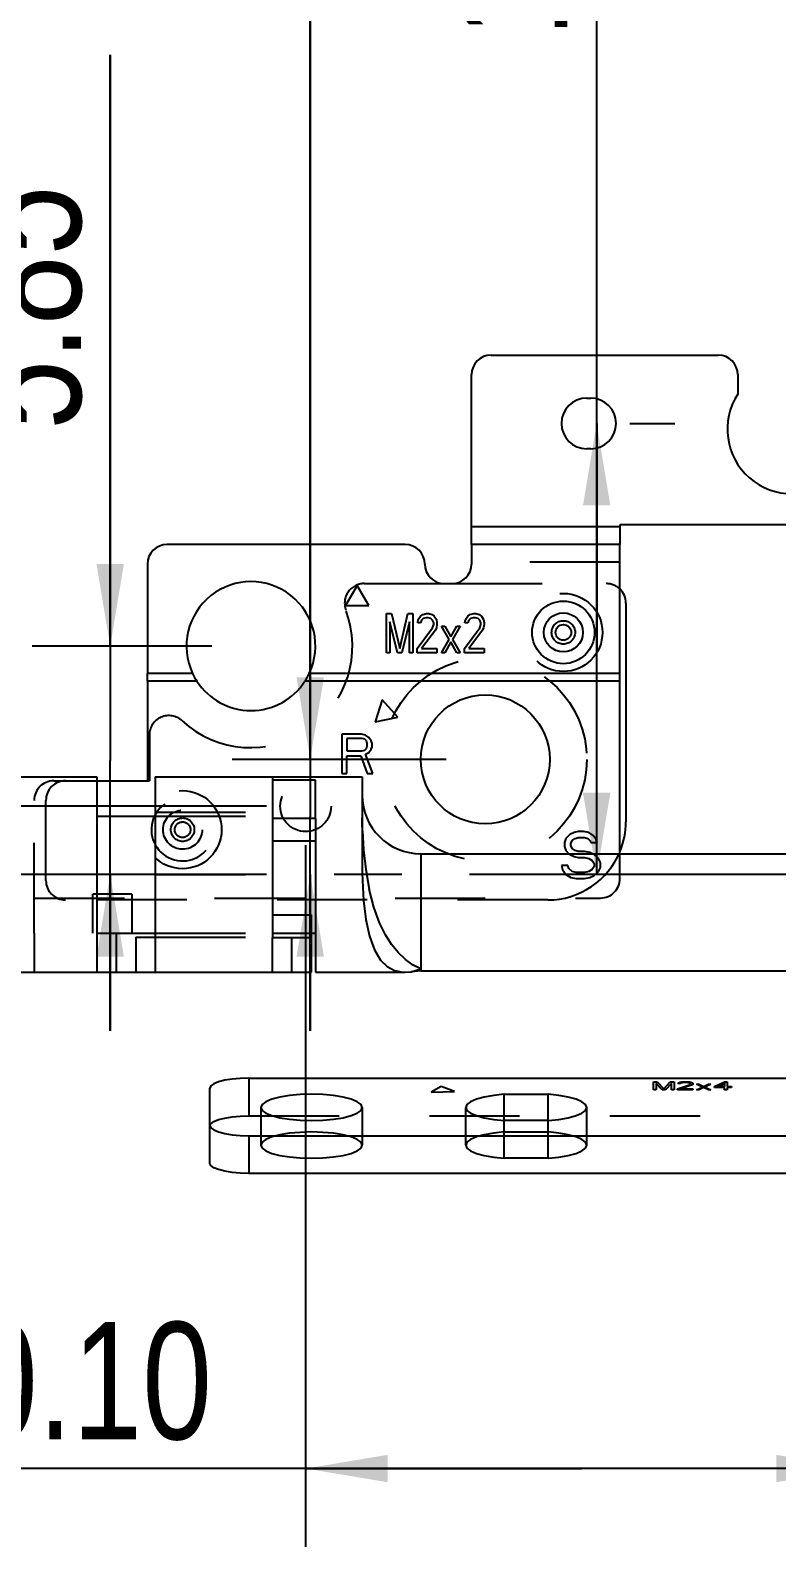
# Model space of a CAD drawing. Header units: millimetres. Extents: x 0 to 420, y 0 to 297.
# Drawn here: x 197.88 to 216.99, y 59.28 to 98.1 of the extents above; entities that cross this region are included whole.
import ezdxf
from ezdxf.enums import TextEntityAlignment as Align

# ---------------------------------------------------------------- set-up
doc = ezdxf.new("R2010")
doc.units = ezdxf.units.MM
doc.header["$LTSCALE"] = 23.1
doc.linetypes.add('CENTER', pattern=[0.6, 0.375, -0.075, 0.075, -0.075])
doc.linetypes.add('HIDDEN', pattern=[0.2, 0.1, -0.1])
doc.layers.get('0').update_dxf_attribs({"linetype": 'CONTINUOUS'})
doc.layers.add('02___PRT_ALL_AXES', color=7, linetype='CONTINUOUS')
doc.layers.add('ASSEM_MEM', color=7, linetype='CONTINUOUS')
doc.styles.get("Standard").update_dxf_attribs({"font": 'txt', "width": 0.8})
doc.dimstyles.new('DIMSTYLE_1', dxfattribs={"dimtxt": 3, "dimasz": 2.1, "dimexe": 2, "dimexo": 1, "dimgap": 0.75, "dimtad": 1, "dimzin": 0, "dimdsep": 46, "dimtxsty": 'STANDARD', "dimblk": '_FILLED', "dimblk1": '_FILLED', "dimblk2": '_FILLED', "dimcen": 0.09, "dimazin": 0, "dimtol": 1, "dimtp": 0.05, "dimtm": 0.05, "dimtfac": 1, "dimtofl": 0, "dimtmove": 0, "dimatfit": 3, "dimldrblk": '_FILLED', "dimfxl": 1, "dimtolj": 1, "dimtzin": 0, "dimarcsym": 0})
doc.dimstyles.new('DIMSTYLE_2', dxfattribs={"dimtxt": 3, "dimasz": 2.1, "dimexe": 2, "dimexo": 1, "dimgap": 0.75, "dimtad": 1, "dimzin": 0, "dimdsep": 46, "dimtxsty": 'STANDARD', "dimblk": '_FILLED', "dimblk1": '_FILLED', "dimblk2": '_FILLED', "dimcen": 0.09, "dimazin": 0, "dimtol": 1, "dimtp": 0.1, "dimtm": 0.1, "dimtfac": 1, "dimtofl": 0, "dimtmove": 0, "dimatfit": 3, "dimldrblk": '_FILLED', "dimfxl": 1, "dimtolj": 1, "dimtzin": 0, "dimarcsym": 0})
doc.dimstyles.new('DIMSTYLE_3', dxfattribs={"dimtxt": 3, "dimasz": 2.1, "dimexe": 2, "dimexo": 1, "dimgap": 0.75, "dimtad": 1, "dimzin": 0, "dimdsep": 46, "dimtxsty": 'STANDARD', "dimblk": '_FILLED', "dimblk1": '_FILLED', "dimblk2": '_FILLED', "dimcen": 0.09, "dimazin": 0, "dimtp": 0.01, "dimtm": 0.01, "dimtfac": 1, "dimtofl": 0, "dimtmove": 0, "dimatfit": 3, "dimldrblk": '_FILLED', "dimfxl": 1, "dimtolj": 1, "dimtzin": 0, "dimarcsym": 0})

# ---------------------------------------------------------------- blocks, each defined once
blk = doc.blocks.new('_FILLED')
at = {"color": 0, "linetype": 'BYBLOCK'}
blk.add_solid([(0, 0), (-1, 0.167), (-1, -0.167)], dxfattribs=at)
blk = doc.blocks.new('*D0')
at = {"color": 7, "linetype": 'CONTINUOUS'}
for p, q in [((192.463, 78.24), (192.463, 106.592)), ((192.463, 106.592), (192.463, 77.365)), ((203.929, 78.24), (190.463, 78.24)), ((192.463, 72.49), (192.463, 77.365)), ((192.463, 76.49), (192.463, 72.49))]:
    blk.add_line(p, q, dxfattribs=at)
at = {"color": 7, "linetype": 'CONTINUOUS', "xscale": 2.1, "yscale": 2.1, "zscale": 2.1}
for p, rotation in [((192.463, 78.24), 270), ((192.463, 76.49), 90)]:
    blk.add_blockref('_FILLED', p, dxfattribs=dict(at, rotation=rotation))
at = {"color": 7, "linetype": 'CONTINUOUS', "width": 0.8}
for s, p in [('0.05', (191.713, 96.992)), ('1.75', (191.713, 85.128))]:
    blk.add_text(s, height=3, rotation=90, dxfattribs=at).set_placement(p)
blk = doc.blocks.new('*D1')
at = {"color": 7, "linetype": 'CONTINUOUS'}
for p, q in [((212.382, 82.265), (212.382, 121.81)), ((212.382, 88.04), (212.382, 82.265)), ((213.229, 88.04), (214.382, 88.04)), ((212.382, 76.49), (212.382, 82.265))]:
    blk.add_line(p, q, dxfattribs=at)
at = {"color": 7, "linetype": 'CONTINUOUS', "xscale": 2.1, "yscale": 2.1, "zscale": 2.1}
for p, rotation in [((212.382, 88.04), 90), ((212.382, 76.49), 270)]:
    blk.add_blockref('_FILLED', p, dxfattribs=dict(at, rotation=rotation))
at = {"color": 7, "linetype": 'CONTINUOUS', "width": 0.8}
for s, p in [('0.10', (211.632, 112.21)), ('11.55', (211.632, 97.946))]:
    blk.add_text(s, height=3, rotation=90, dxfattribs=at).set_placement(p)
blk = doc.blocks.new('*D3')
at = {"color": 7, "linetype": 'CONTINUOUS'}
for p, q in [((199.925, 82.34), (199.925, 97.478)), ((199.925, 97.478), (199.925, 79.415)), ((202.529, 82.34), (197.925, 82.34)), ((199.925, 72.49), (199.925, 79.415)), ((199.925, 76.49), (199.925, 72.49))]:
    blk.add_line(p, q, dxfattribs=at)
at = {"color": 7, "linetype": 'CONTINUOUS', "xscale": 2.1, "yscale": 2.1, "zscale": 2.1}
for p, rotation in [((199.925, 82.34), 270), ((199.925, 76.49), 90)]:
    blk.add_blockref('_FILLED', p, dxfattribs=dict(at, rotation=rotation))
at = {"color": 7, "linetype": 'CONTINUOUS', "insert": (196.175, 87.878), "char_height": 3, "width": 9.6, "attachment_point": 1, "rotation": 90, "line_spacing_factor": 0.9}
blk.add_mtext('5.85', dxfattribs=at)
blk = doc.blocks.new('*D4')
at = {"color": 7, "linetype": 'CONTINUOUS'}
for p, q in [((205.047, 79.44), (205.047, 109.703)), ((205.047, 109.703), (205.047, 77.965)), ((208.529, 79.44), (203.047, 79.44)), ((205.047, 72.49), (205.047, 77.965)), ((205.047, 76.49), (205.047, 72.49))]:
    blk.add_line(p, q, dxfattribs=at)
at = {"color": 7, "linetype": 'CONTINUOUS', "xscale": 2.1, "yscale": 2.1, "zscale": 2.1}
for p, rotation in [((205.047, 79.44), 270), ((205.047, 76.49), 90)]:
    blk.add_blockref('_FILLED', p, dxfattribs=dict(at, rotation=rotation))
at = {"color": 7, "linetype": 'CONTINUOUS', "insert": (201.297, 100.103), "char_height": 3, "width": 9.6, "attachment_point": 1, "rotation": 90, "line_spacing_factor": 0.9}
blk.add_mtext('2.95', dxfattribs=at)
blk = doc.blocks.new('*D6')
at = {"color": 7, "linetype": 'CONTINUOUS'}
for p, q in [((204.929, 77.24), (204.929, 59.285)), ((219.079, 67.564), (219.079, 59.285)), ((212.004, 61.285), (175.041, 61.285)), ((204.929, 61.285), (212.004, 61.285)), ((219.079, 61.285), (212.004, 61.285))]:
    blk.add_line(p, q, dxfattribs=at)
at = {"color": 7, "linetype": 'CONTINUOUS', "xscale": 2.1, "yscale": 2.1, "zscale": 2.1, "rotation": 180}
blk.add_blockref('_FILLED', (204.929, 61.285), dxfattribs=at)
at = {"color": 7, "linetype": 'CONTINUOUS', "xscale": 2.1, "yscale": 2.1, "zscale": 2.1}
blk.add_blockref('_FILLED', (219.079, 61.285), dxfattribs=at)
at = {"color": 7, "linetype": 'CONTINUOUS', "width": 0.8}
for s, p in [('14.15', (190.668, 62.035)), ('0.10', (202.531, 62.035))]:
    blk.add_text(s, height=3, dxfattribs=at).set_placement(p, align=Align.RIGHT)

msp = doc.modelspace()

# ---------------------------------------------------------------- linework, layer by layer
at = {"layer": '02___PRT_ALL_AXES', "color": 7, "linetype": 'CENTER'}
msp.add_line((231.65, 76.49), (185.224, 76.49), dxfattribs=at)
at = {"layer": 'ASSEM_MEM', "color": 7, "linetype": 'CONTINUOUS'}
for p, q in [((209.679, 89.79), (215.496, 89.79)), ((209.179, 85.39), (209.179, 89.29)), ((215.996, 89.29), (215.996, 88.79)), ((212.129, 88.69), (212.229, 88.69)), ((212.229, 87.39), (212.129, 87.39)), ((220.779, 85.44), (212.979, 85.44)), ((212.979, 85.44), (212.979, 85.39)), ((212.979, 85.39), (209.179, 85.39)), ((209.179, 84.94), (209.179, 85.39)), ((212.979, 85.39), (212.979, 84.94)), ((207.479, 84.94), (201.379, 84.94)), ((212.979, 84.94), (209.179, 84.94)), ((209.179, 84.94), (209.179, 84.44)), ((212.979, 81.64), (212.979, 84.94)), ((200.879, 84.44), (200.879, 81.64)), ((206.246, 83.895), (205.946, 83.376)), ((206.546, 83.376), (206.246, 83.895)), ((208.479, 83.94), (208.679, 83.94)), ((205.946, 83.376), (206.546, 83.376)), ((207.001, 83.171), (207.127, 83.171)), ((207.001, 82.171), (207.001, 83.171)), ((207.127, 83.171), (207.338, 82.277)), ((207.338, 82.277), (207.549, 83.171)), ((207.549, 83.171), (207.675, 83.171)), ((207.675, 83.171), (207.675, 82.171)), ((207.815, 83.022), (207.872, 83.107)), ((207.872, 83.107), (207.928, 83.149)), ((207.928, 83.149), (208.026, 83.171)), ((208.026, 83.171), (208.082, 83.171)), ((208.082, 83.171), (208.166, 83.149)), ((208.166, 83.149), (208.223, 83.107)), ((208.223, 83.107), (208.279, 83.022)), ((209.023, 83.022), (209.079, 83.107)), ((209.079, 83.107), (209.136, 83.149)), ((209.136, 83.149), (209.234, 83.171)), ((209.234, 83.171), (209.29, 83.171)), ((209.29, 83.171), (209.374, 83.149)), ((209.374, 83.149), (209.431, 83.107)), ((209.431, 83.107), (209.487, 83.022)), ((213.129, 83.44), (213.129, 77.84)), ((207.085, 82.958), (207.085, 82.171)), ((207.282, 82.171), (207.085, 82.958)), ((207.591, 82.958), (207.394, 82.171)), ((207.591, 82.171), (207.591, 82.958)), ((207.787, 82.277), (208.181, 82.809)), ((207.801, 82.937), (207.815, 83.022)), ((207.872, 82.937), (207.801, 82.937)), ((207.9, 83), (207.872, 82.937)), ((207.942, 83.043), (207.9, 83)), ((208.251, 82.745), (207.9, 82.277)), ((208.012, 83.064), (207.942, 83.043)), ((208.068, 83.064), (208.012, 83.064)), ((208.138, 83.043), (208.068, 83.064)), ((208.181, 83), (208.138, 83.043)), ((208.209, 82.937), (208.181, 83)), ((208.181, 82.809), (208.209, 82.894)), ((208.209, 82.894), (208.209, 82.937)), ((208.279, 82.809), (208.251, 82.745)), ((208.279, 83.022), (208.293, 82.937)), ((208.293, 82.894), (208.279, 82.809)), ((208.293, 82.937), (208.293, 82.894)), ((208.405, 82.851), (208.49, 82.851)), ((208.602, 82.511), (208.405, 82.851)), ((208.49, 82.851), (208.644, 82.575)), ((208.644, 82.575), (208.799, 82.851)), ((208.883, 82.851), (208.686, 82.511)), ((208.799, 82.851), (208.883, 82.851)), ((208.995, 82.277), (209.388, 82.809)), ((209.009, 82.937), (209.023, 83.022)), ((209.079, 82.937), (209.009, 82.937)), ((209.107, 83), (209.079, 82.937)), ((209.15, 83.043), (209.107, 83)), ((209.459, 82.745), (209.107, 82.277)), ((209.22, 83.064), (209.15, 83.043)), ((209.276, 83.064), (209.22, 83.064)), ((209.346, 83.043), (209.276, 83.064)), ((209.388, 83), (209.346, 83.043)), ((209.416, 82.937), (209.388, 83)), ((209.388, 82.809), (209.416, 82.894)), ((209.416, 82.894), (209.416, 82.937)), ((209.487, 82.809), (209.459, 82.745)), ((209.487, 83.022), (209.501, 82.937)), ((209.501, 82.894), (209.487, 82.809)), ((209.501, 82.937), (209.501, 82.894)), ((208.405, 82.171), (208.602, 82.511)), ((208.644, 82.447), (208.49, 82.171)), ((208.799, 82.171), (208.644, 82.447)), ((208.686, 82.511), (208.883, 82.171)), ((207.085, 82.171), (207.001, 82.171)), ((207.394, 82.171), (207.282, 82.171)), ((207.675, 82.171), (207.591, 82.171)), ((207.787, 82.171), (207.787, 82.277)), ((208.293, 82.171), (207.787, 82.171)), ((207.9, 82.277), (208.293, 82.277)), ((208.293, 82.277), (208.293, 82.171)), ((208.49, 82.171), (208.405, 82.171)), ((208.883, 82.171), (208.799, 82.171)), ((208.995, 82.171), (208.995, 82.277)), ((209.501, 82.171), (208.995, 82.171)), ((209.107, 82.277), (209.501, 82.277)), ((209.501, 82.277), (209.501, 82.171)), ((202.035, 81.64), (200.879, 81.64)), ((200.879, 81.44), (200.879, 81.64)), ((212.979, 81.64), (205.024, 81.64)), ((212.979, 81.44), (212.979, 81.64)), ((202.146, 81.44), (200.879, 81.44)), ((200.879, 81.44), (200.879, 78.89)), ((212.979, 81.44), (204.912, 81.44)), ((212.979, 77.024), (212.979, 81.44)), ((206.893, 80.967), (206.707, 80.397)), ((207.294, 80.521), (206.893, 80.967)), ((206.707, 80.397), (207.294, 80.521)), ((206.36, 80.082), (205.86, 80.082)), ((205.86, 80.082), (205.86, 79.082)), ((206.381, 79.976), (205.985, 79.976)), ((205.985, 79.976), (205.985, 79.657)), ((206.464, 80.061), (206.36, 80.082)), ((206.443, 79.954), (206.381, 79.976)), ((206.547, 79.997), (206.464, 80.061)), ((206.61, 79.912), (206.547, 79.997)), ((205.985, 79.657), (206.381, 79.657)), ((206.381, 79.657), (206.443, 79.678)), ((206.485, 79.912), (206.443, 79.954)), ((206.443, 79.678), (206.485, 79.72)), ((206.464, 79.572), (206.547, 79.614)), ((206.506, 79.848), (206.485, 79.912)), ((206.485, 79.72), (206.506, 79.784)), ((206.506, 79.784), (206.506, 79.848)), ((206.547, 79.614), (206.61, 79.699)), ((206.631, 79.848), (206.61, 79.912)), ((206.61, 79.699), (206.631, 79.763)), ((206.631, 79.763), (206.631, 79.848)), ((205.985, 79.529), (206.339, 79.529)), ((205.985, 79.082), (205.985, 79.529)), ((206.339, 79.529), (206.506, 79.082)), ((206.651, 79.082), (206.464, 79.572)), ((186.079, 78.99), (199.579, 78.99)), ((199.579, 78.99), (199.579, 73.99)), ((199.579, 78.89), (200.879, 78.89)), ((201.079, 78.99), (206.379, 78.99)), ((201.079, 78.99), (201.079, 73.99)), ((204.079, 78.99), (204.079, 74.883)), ((205.86, 79.082), (205.985, 79.082)), ((206.379, 78.99), (206.379, 76.729)), ((206.506, 79.082), (206.651, 79.082)), ((199.579, 77.99), (201.079, 77.99)), ((205.179, 77.924), (204.079, 77.924)), ((205.179, 77.924), (205.179, 73.99)), ((204.079, 77.351), (205.179, 77.351)), ((207.879, 77.024), (217.579, 77.024)), ((207.879, 77.024), (207.879, 74.024)), ((204.079, 75.462), (205.079, 75.462)), ((205.079, 73.99), (205.079, 75.462)), ((199.579, 74.99), (201.079, 74.99)), ((200.079, 74.99), (200.079, 73.99)), ((205.079, 74.99), (205.179, 74.99)), ((200.579, 74.89), (201.079, 74.89)), ((200.579, 74.89), (200.579, 73.99)), ((204.079, 74.883), (205.079, 74.883)), ((181.479, 73.99), (205.079, 73.99)), ((205.179, 73.99), (207.474, 73.99)), ((207.474, 73.99), (207.631, 74.004)), ((207.879, 74.024), (207.631, 74.004)), ((207.879, 74.024), (217.579, 74.024)), ((203.479, 71.281), (227.279, 71.281)), ((208.398, 71.063), (208.146, 70.922)), ((208.744, 70.936), (208.398, 71.063)), ((213.835, 71.187), (213.934, 71.187)), ((213.835, 70.98), (213.835, 71.187)), ((214.055, 70.98), (213.901, 71.143)), ((213.901, 71.143), (213.901, 70.98)), ((213.934, 71.187), (214.099, 71.002)), ((214.099, 71.002), (214.264, 71.187)), ((214.297, 71.143), (214.143, 70.98)), ((214.264, 71.187), (214.363, 71.187)), ((214.297, 70.98), (214.297, 71.143)), ((214.363, 71.187), (214.363, 70.98)), ((214.451, 71.002), (214.758, 71.112)), ((214.462, 71.139), (214.473, 71.156)), ((214.517, 71.139), (214.462, 71.139)), ((214.473, 71.156), (214.517, 71.174)), ((214.517, 71.174), (214.561, 71.183)), ((214.539, 71.152), (214.517, 71.139)), ((214.572, 71.161), (214.539, 71.152)), ((214.813, 71.099), (214.539, 71.002)), ((214.561, 71.183), (214.637, 71.187)), ((214.627, 71.165), (214.572, 71.161)), ((214.67, 71.165), (214.627, 71.165)), ((214.637, 71.187), (214.681, 71.187)), ((214.725, 71.161), (214.67, 71.165)), ((214.681, 71.187), (214.747, 71.183)), ((214.758, 71.152), (214.725, 71.161)), ((214.747, 71.183), (214.791, 71.174)), ((214.78, 71.139), (214.758, 71.152)), ((214.758, 71.112), (214.78, 71.13)), ((214.78, 71.13), (214.78, 71.139)), ((214.791, 71.174), (214.835, 71.156)), ((214.835, 71.112), (214.813, 71.099)), ((214.835, 71.156), (214.846, 71.139)), ((214.846, 71.13), (214.835, 71.112)), ((214.846, 71.139), (214.846, 71.13)), ((214.934, 71.121), (215, 71.121)), ((215.088, 71.05), (214.934, 71.121)), ((214.934, 70.98), (215.088, 71.05)), ((215, 71.121), (215.121, 71.064)), ((215.121, 71.064), (215.242, 71.121)), ((215.308, 71.121), (215.154, 71.05)), ((215.154, 71.05), (215.308, 70.98)), ((215.242, 71.121), (215.308, 71.121)), ((215.396, 71.068), (215.659, 71.187)), ((215.396, 71.042), (215.396, 71.068)), ((215.659, 71.042), (215.396, 71.042)), ((215.473, 71.068), (215.659, 71.152)), ((215.659, 71.068), (215.473, 71.068)), ((215.659, 71.187), (215.725, 71.187)), ((215.659, 71.152), (215.659, 71.068)), ((215.659, 70.98), (215.659, 71.042)), ((215.725, 71.187), (215.725, 71.068)), ((215.725, 71.068), (215.835, 71.068)), ((215.835, 71.042), (215.725, 71.042)), ((215.725, 71.042), (215.725, 70.98)), ((215.835, 71.068), (215.835, 71.042)), ((202.479, 69.098), (202.479, 71.022)), ((208.146, 70.922), (208.744, 70.936)), ((210.015, 70.867), (211.143, 70.867)), ((210.015, 70.194), (210.015, 70.867)), ((211.143, 70.194), (211.143, 70.867)), ((213.901, 70.98), (213.835, 70.98)), ((214.143, 70.98), (214.055, 70.98)), ((214.363, 70.98), (214.297, 70.98)), ((214.451, 70.98), (214.451, 71.002)), ((214.846, 70.98), (214.451, 70.98)), ((214.539, 71.002), (214.846, 71.002)), ((214.846, 71.002), (214.846, 70.98)), ((215, 70.98), (214.934, 70.98)), ((215.121, 71.037), (215, 70.98)), ((215.242, 70.98), (215.121, 71.037)), ((215.308, 70.98), (215.242, 70.98)), ((215.725, 70.98), (215.659, 70.98)), ((211.143, 70.194), (210.015, 70.194)), ((203.479, 69.805), (226.279, 69.805)), ((203.479, 69.805), (203.479, 68.839)), ((226.279, 68.839), (203.479, 68.839))]:
    msp.add_line(p, q, dxfattribs=at)
at = {"layer": 'ASSEM_MEM', "color": 8, "linetype": 'HIDDEN'}
for p, q in [((212.979, 84.49), (209.179, 84.49)), ((206.428, 83.94), (208.479, 83.94)), ((208.679, 83.94), (212.629, 83.94)), ((200.929, 80.06), (200.929, 78.89)), ((198.479, 78.89), (199.579, 78.89)), ((200.879, 78.89), (200.929, 78.89)), ((205.179, 78.905), (204.079, 78.905)), ((205.179, 77.924), (205.179, 78.905)), ((197.979, 74.99), (197.979, 78.39)), ((198.279, 76.34), (198.279, 78.39)), ((201.079, 78.09), (204.079, 78.09)), ((186.079, 77.99), (199.579, 77.99)), ((201.079, 77.99), (204.079, 77.99)), ((204.079, 77.939), (205.179, 77.939)), ((211.673, 77.024), (211.696, 77.003)), ((211.696, 77.003), (211.804, 76.952)), ((211.804, 76.952), (211.912, 76.926)), ((211.912, 76.926), (212.074, 76.926)), ((212.074, 76.926), (212.182, 76.901)), ((212.182, 76.901), (212.263, 76.85)), ((212.317, 77.003), (212.272, 77.024)), ((212.425, 76.901), (212.317, 77.003)), ((212.479, 76.799), (212.425, 76.901)), ((212.979, 76.39), (212.979, 77.024)), ((186.079, 76.49), (199.579, 76.49)), ((201.079, 76.49), (204.079, 76.49)), ((206.379, 76.729), (206.379, 76.729)), ((211.642, 76.722), (211.479, 76.722)), ((211.479, 76.722), (211.506, 76.62)), ((211.506, 76.62), (211.588, 76.492)), ((211.588, 76.492), (211.723, 76.416)), ((211.669, 76.646), (211.642, 76.722)), ((211.75, 76.569), (211.669, 76.646)), ((211.858, 76.543), (211.75, 76.569)), ((212.074, 76.543), (211.858, 76.543)), ((212.182, 76.569), (212.074, 76.543)), ((212.263, 76.62), (212.182, 76.569)), ((212.263, 76.85), (212.317, 76.773)), ((212.317, 76.697), (212.263, 76.62)), ((212.317, 76.773), (212.317, 76.697)), ((212.317, 76.467), (212.425, 76.569)), ((212.425, 76.569), (212.479, 76.671)), ((212.479, 76.671), (212.479, 76.799)), ((211.723, 76.416), (211.858, 76.39)), ((211.858, 76.39), (212.074, 76.39)), ((212.074, 76.39), (212.209, 76.416)), ((212.209, 76.416), (212.317, 76.467)), ((197.979, 75.89), (212.479, 75.89)), ((211.129, 75.84), (198.779, 75.84)), ((200.479, 75.99), (199.479, 75.99)), ((199.479, 74.99), (199.479, 75.99)), ((200.479, 75.99), (200.479, 74.99)), ((186.079, 74.99), (199.579, 74.99)), ((197.979, 74.99), (197.979, 73.99)), ((201.079, 74.99), (204.079, 74.99)), ((204.079, 74.99), (205.079, 74.99)), ((201.079, 74.89), (205.079, 74.89)), ((204.079, 73.99), (204.079, 74.883)), ((204.579, 73.99), (204.579, 74.89)), ((207.631, 74.004), (207.879, 74.075)), ((203.479, 71.281), (203.479, 70.315)), ((203.479, 70.315), (227.279, 70.315)), ((203.779, 70.53), (203.779, 69.564)), ((206.379, 70.53), (206.379, 69.564)), ((209.029, 69.564), (209.029, 70.53)), ((212.129, 69.564), (212.129, 70.53)), ((210.015, 69.228), (210.015, 70.194)), ((210.015, 69.901), (211.143, 69.901)), ((211.143, 69.228), (211.143, 70.194)), ((211.143, 69.228), (210.015, 69.228))]:
    msp.add_line(p, q, dxfattribs=at)
at = {"layer": 'ASSEM_MEM', "color": 1, "linetype": 'CONTINUOUS'}
for p, q in [((211.588, 77.412), (211.56, 77.309)), ((211.56, 77.309), (211.56, 77.207)), ((211.696, 77.514), (211.588, 77.412)), ((211.804, 77.565), (211.696, 77.514)), ((211.723, 77.284), (211.75, 77.36)), ((211.723, 77.233), (211.723, 77.284)), ((211.75, 77.36), (211.831, 77.412)), ((211.912, 77.59), (211.804, 77.565)), ((211.831, 77.412), (211.912, 77.437)), ((212.047, 77.59), (211.912, 77.59)), ((211.912, 77.437), (212.074, 77.437)), ((212.182, 77.565), (212.047, 77.59)), ((212.074, 77.437), (212.155, 77.412)), ((212.155, 77.412), (212.209, 77.36)), ((212.29, 77.488), (212.182, 77.565)), ((212.209, 77.36), (212.236, 77.309)), ((212.236, 77.309), (212.398, 77.309)), ((212.371, 77.386), (212.29, 77.488)), ((212.398, 77.309), (212.371, 77.386)), ((211.56, 77.207), (211.588, 77.105)), ((211.588, 77.105), (211.673, 77.024)), ((211.75, 77.156), (211.723, 77.233)), ((211.831, 77.105), (211.75, 77.156)), ((211.912, 77.08), (211.831, 77.105)), ((212.074, 77.08), (211.912, 77.08)), ((212.209, 77.054), (212.074, 77.08)), ((212.272, 77.024), (212.209, 77.054))]:
    msp.add_line(p, q, dxfattribs=at)
at = {"layer": 'ASSEM_MEM', "color": 8, "linetype": 'HIDDEN'}
for points in [[(206.385, 77.607), (206.381, 77.778), (206.379, 77.942)], [(206.385, 77.607), (206.412, 77.126), (206.468, 76.623), (206.557, 76.117)], [(207.879, 74.075), (207.683, 74.175), (207.487, 74.315), (207.3, 74.493), (207.129, 74.704), (206.974, 74.949), (206.824, 75.256), (206.679, 75.653), (206.557, 76.117)], [(202.479, 70.056), (202.504, 70.113), (202.578, 70.168), (202.698, 70.217), (202.856, 70.258), (203.046, 70.289), (203.257, 70.308), (203.479, 70.315)], [(206.379, 69.564), (206.347, 69.639), (206.251, 69.71), (206.096, 69.774), (205.89, 69.827), (205.643, 69.867), (205.369, 69.892), (205.079, 69.901), (204.79, 69.892), (204.515, 69.867), (204.269, 69.827), (204.063, 69.774), (203.908, 69.71), (203.812, 69.639), (203.779, 69.564)], [(210.015, 69.901), (209.745, 69.873), (209.504, 69.83), (209.304, 69.775), (209.154, 69.711), (209.061, 69.639), (209.029, 69.564)], [(212.129, 69.564), (212.098, 69.639), (212.005, 69.711), (211.855, 69.775), (211.655, 69.83), (211.414, 69.873), (211.143, 69.901)], [(203.779, 69.564), (203.812, 69.489), (203.908, 69.418), (204.063, 69.354), (204.269, 69.301), (204.515, 69.261), (204.79, 69.236), (205.079, 69.228), (205.369, 69.236), (205.643, 69.261), (205.89, 69.301), (206.096, 69.354), (206.251, 69.418), (206.347, 69.489), (206.379, 69.564)], [(209.029, 69.564), (209.061, 69.489), (209.154, 69.418), (209.304, 69.353), (209.504, 69.298), (209.745, 69.256), (210.015, 69.228)], [(211.143, 69.228), (211.414, 69.256), (211.655, 69.298), (211.855, 69.353), (212.005, 69.418), (212.098, 69.489), (212.129, 69.564)]]:
    msp.add_lwpolyline(points, dxfattribs=at)
at = {"layer": 'ASSEM_MEM', "color": 7, "linetype": 'CONTINUOUS'}
for points in [[(206.379, 76.729), (206.381, 76.534), (206.385, 76.339)], [(206.385, 76.339), (206.413, 75.825), (206.47, 75.343), (206.562, 74.914), (206.691, 74.561), (206.849, 74.302), (207.015, 74.139), (207.203, 74.037), (207.419, 73.992), (207.474, 73.99)], [(203.479, 71.281), (203.257, 71.274), (203.046, 71.255), (202.856, 71.224), (202.698, 71.183), (202.578, 71.134), (202.504, 71.079), (202.479, 71.022)], [(206.379, 70.53), (206.347, 70.605), (206.251, 70.676), (206.096, 70.74), (205.89, 70.793), (205.643, 70.833), (205.369, 70.858), (205.079, 70.867), (204.79, 70.858), (204.515, 70.833), (204.269, 70.793), (204.063, 70.74), (203.908, 70.676), (203.812, 70.605), (203.779, 70.53)], [(210.015, 70.867), (209.745, 70.838), (209.504, 70.796), (209.304, 70.741), (209.154, 70.677), (209.061, 70.605), (209.029, 70.53)], [(212.129, 70.53), (212.098, 70.605), (212.005, 70.677), (211.855, 70.741), (211.655, 70.796), (211.414, 70.838), (211.143, 70.867)], [(203.779, 70.53), (203.812, 70.455), (203.908, 70.384), (204.063, 70.32), (204.269, 70.267), (204.515, 70.227), (204.79, 70.202), (205.079, 70.194), (205.369, 70.202), (205.643, 70.227), (205.89, 70.267), (206.096, 70.32), (206.251, 70.384), (206.347, 70.455), (206.379, 70.53)], [(209.029, 70.53), (209.061, 70.455), (209.154, 70.384), (209.304, 70.319), (209.504, 70.264), (209.745, 70.222), (210.015, 70.194)], [(211.143, 70.194), (211.414, 70.222), (211.655, 70.264), (211.855, 70.319), (212.005, 70.384), (212.098, 70.455), (212.129, 70.53)], [(202.479, 70.064), (202.504, 70.007), (202.578, 69.952), (202.698, 69.903), (202.856, 69.862), (203.046, 69.831), (203.257, 69.812), (203.479, 69.805)], [(203.479, 68.839), (203.257, 68.846), (203.046, 68.865), (202.856, 68.896), (202.698, 68.937), (202.578, 68.986), (202.504, 69.041), (202.479, 69.098)]]:
    msp.add_lwpolyline(points, dxfattribs=at)
at = {"layer": 'ASSEM_MEM', "color": 8, "linetype": 'HIDDEN'}
for centre, radius in [((211.529, 82.69), 1), ((211.529, 82.69), 0.3), ((209.529, 79.44), 2.6), ((204.929, 78.24), 0.65), ((201.779, 77.64), 1), ((201.779, 77.64), 0.5), ((201.779, 77.64), 0.3), ((201.779, 77.64), 0.2)]:
    msp.add_circle(centre, radius, dxfattribs=at)
at = {"layer": 'ASSEM_MEM', "color": 7, "linetype": 'CONTINUOUS'}
for centre, radius in [((211.529, 82.69), 0.8), ((211.529, 82.69), 0.5), ((211.529, 82.69), 0.2), ((209.529, 79.44), 1.65)]:
    msp.add_circle(centre, radius, dxfattribs=at)
for centre, radius, start, end in [((209.679, 89.29), 0.5, 90, 180), ((215.496, 89.29), 0.5, 0, 90), ((212.129, 88.04), 0.65, 90, 270), ((212.229, 88.04), 0.65, 270, 90), ((217.379, 87.89), 1.65, 146.9443, 33.0557), ((201.379, 84.44), 0.5, 90, 180), ((207.479, 84.44), 0.5, 0, 90), ((208.479, 84.44), 0.5, 180, 270), ((208.679, 84.44), 0.5, 270, 360), ((203.529, 82.34), 1.65, 334.8973, 205.1027), ((212.629, 83.44), 0.5, 0, 45.217), ((203.529, 82.34), 1.65, 205.1027, 213.0557), ((203.529, 82.34), 1.65, 326.9443, 334.8973), ((203.529, 82.34), 1.65, 213.0557, 326.9443), ((207.879, 78.524), 1.5, 180, 270), ((201.779, 77.64), 0.8, 151.9166, 153.7875), ((211.129, 77.84), 2, 338.0104, 360)]:
    msp.add_arc(centre, radius, start, end, dxfattribs=at)
at = {"layer": 'ASSEM_MEM', "color": 8, "linetype": 'HIDDEN'}
for centre, radius, start, end in [((206.428, 83.44), 0.5, 90, 200.7836), ((212.629, 83.44), 0.5, 45.217, 90), ((203.529, 82.34), 2.6, 227.3577, 20.7836), ((201.429, 80.06), 0.5, 47.3577, 180), ((198.479, 78.39), 0.5, 90, 180), ((198.779, 78.39), 0.5, 90, 180), ((201.779, 77.64), 0.8, 153.7875, 151.9166), ((211.129, 77.84), 2, 270, 338.0104), ((198.779, 76.34), 0.5, 180, 270), ((212.479, 76.39), 0.5, 270, 360)]:
    msp.add_arc(centre, radius, start, end, dxfattribs=at)

# ---------------------------------------------------------------- dimensions: what is measured, and where the dimension line sits
at = {"color": 7, "linetype": 'CONTINUOUS'}
for base, p1, p2, dimstyle, picture, middle in [((212.382, 88.04), (231.65, 76.49), (215.382, 88.04), 'DIMSTYLE_2', '*D1', (212.382, 109.878)), ((205.047, 79.44), (185.224, 76.49), (209.529, 79.44), 'DIMSTYLE_3', '*D4', (205.047, 104.978)), ((199.925, 82.34), (185.224, 76.49), (203.529, 82.34), 'DIMSTYLE_3', '*D3', (199.925, 92.753))]:
    dim = msp.add_linear_dim(base=base, p1=p1, p2=p2, angle=90, dimstyle=dimstyle, dxfattribs=at)
    dim.commit()
    dim.dimension.update_dxf_attribs({"geometry": picture, "text_midpoint": middle, "dimtype": 160})
for base, p1, angle, dimstyle, picture, middle in [((192.463, 78.24), (185.224, 76.49), 90, 'DIMSTYLE_1', '*D0', (192.463, 95.86)), ((204.929, 61.285), (219.079, 68.564), 180, 'DIMSTYLE_2', '*D6', (190.599, 61.285))]:
    dim = msp.add_linear_dim(base=base, p1=p1, p2=(204.929, 78.24), angle=angle, text='{\\fSymbol_ASME;\\W1.0;□}<>', dimstyle=dimstyle, dxfattribs=at)
    dim.commit()
    dim.dimension.update_dxf_attribs({"geometry": picture, "text_midpoint": middle, "dimtype": 160})

doc.saveas('drawing.dxf')
